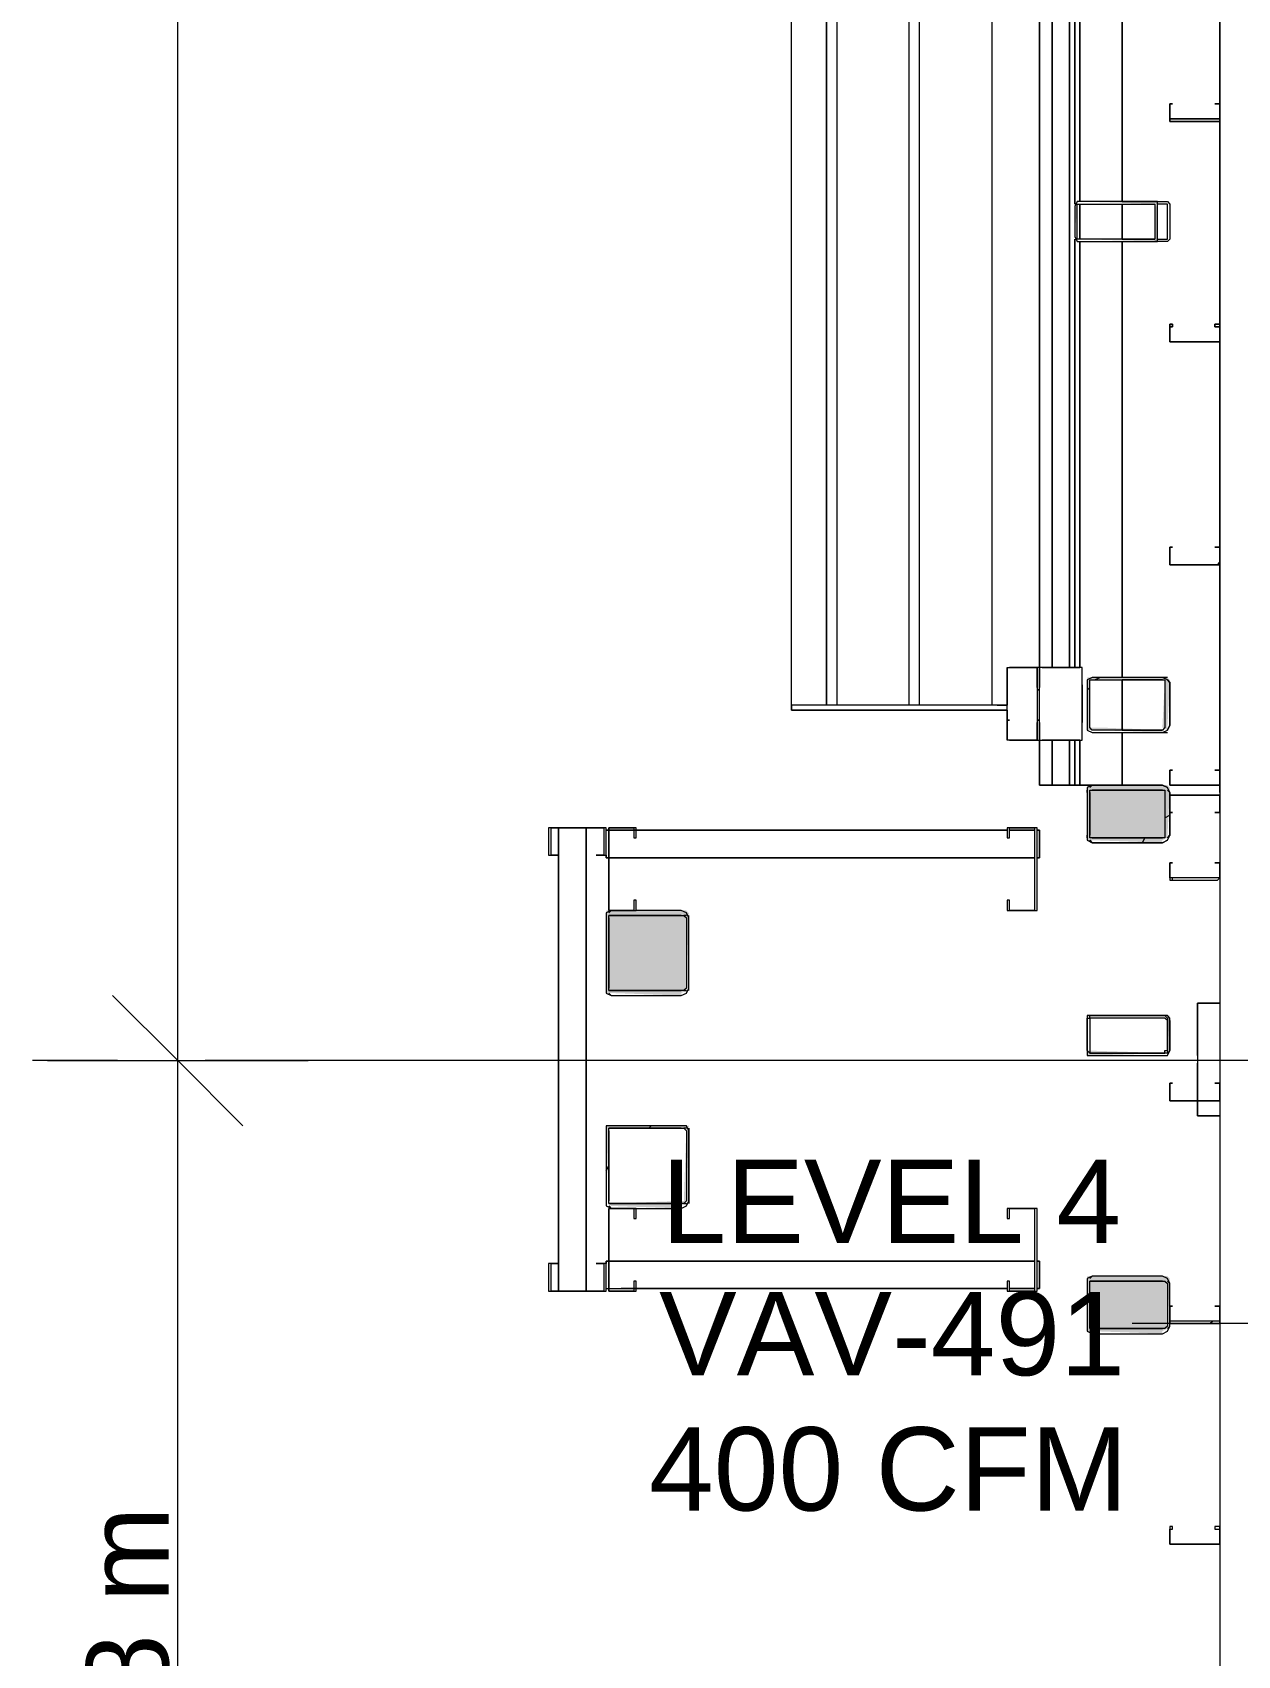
# Model space of a CAD drawing. Header units: metres. Extents: x 29 to 268, y -7 to 151.
# Drawn here: x 39.455 to 41.659, y 14.518 to 17.488 of the extents above; entities that cross this region are included whole.
import ezdxf

# ---------------------------------------------------------------- set-up
doc = ezdxf.new("R2010")
doc.units = ezdxf.units.M
doc.layers.add('HVAC - Ductos', color=5, linetype='Continuous', lineweight=50)
doc.layers.add('PDF2_Geometry', color=7, linetype='Continuous', true_color=0xaaaaaa)
doc.layers.add('PDF2_Solid Fills', color=7, linetype='Continuous', true_color=0xffffff)
doc.layers.add('PDF2_Text', color=7, linetype='Continuous')
doc.styles.add('PDF Helvetica', font='')
doc.styles.get('PDF Helvetica').set_extended_font_data('Helvetica')

msp = doc.modelspace()

# ---------------------------------------------------------------- hatches: boundary and pattern name
at = {"layer": 'PDF2_Solid Fills', "lineweight": 0, "transparency": 33554559}
h = msp.add_hatch(color=256, dxfattribs=at)
h.paths.add_polyline_path([(41.3707, 17.1786), (41.5128, 17.174), (41.5128, 17.1786)])
h.paths.add_polyline_path([(41.3661, 17.1099), (41.5128, 17.1053), (41.5128, 17.1695), (41.5082, 17.1695), (41.5082, 17.1099)])
h.paths.add_polyline_path([(41.3661, 17.1695), (41.3615, 17.1695), (41.3615, 17.1145)])
for points in [[(41.3844, 16.2115), (41.3936, 16.2115), (41.5219, 16.2069), (41.5219, 16.2115), (41.4073, 16.2161), (41.389, 16.2161), (41.389, 16.3031), (41.5265, 16.3031), (41.5219, 16.2161), (41.5311, 16.2115), (41.5311, 16.2161), (41.5356, 16.3019), (41.5356, 16.3032), (41.5311, 16.3077), (41.3844, 16.3077)], [(41.3844, 16.0099), (41.3936, 16.0099), (41.5219, 16.0053), (41.5219, 16.0099), (41.5311, 16.0144), (41.5356, 16.1048), (41.5356, 16.1062), (41.5311, 16.1107), (41.3844, 16.1107)], [(40.6557, 15.8769), (40.6511, 15.8815), (40.5045, 15.8815), (40.5045, 15.7303), (40.5136, 15.7303), (40.6419, 15.7257), (40.6419, 15.7303), (40.6511, 15.7349)], [(40.6511, 15.3453), (40.6557, 15.4873), (40.5045, 15.4873), (40.5045, 15.3498), (40.509, 15.4827), (40.6511, 15.4827), (40.6465, 15.3498), (40.509, 15.3453), (40.5136, 15.3407), (40.6419, 15.3361), (40.6419, 15.3407)], [(41.3844, 15.1115), (41.3936, 15.1115), (41.5219, 15.1069), (41.5219, 15.1115), (41.5311, 15.1161), (41.5356, 15.2064), (41.5356, 15.2078), (41.5311, 15.2123), (41.3844, 15.2123)]]:
    msp.add_hatch(color=256, dxfattribs=at).paths.add_polyline_path(points)
h = msp.add_hatch(color=256, dxfattribs=at)
h.paths.add_polyline_path([(41.389, 15.6249), (41.3844, 15.6249), (41.3844, 15.6157), (41.5311, 15.6203)])
h.paths.add_polyline_path([(41.5311, 15.689), (41.5311, 15.6203), (41.5356, 15.688), (41.5356, 15.689)])
h.paths.add_polyline_path([(41.389, 15.6844), (41.389, 15.689), (41.3844, 15.689)])

# ---------------------------------------------------------------- linework, layer by layer
at = {"layer": 'HVAC - Ductos', "color": 252, "lineweight": 0, "true_color": 0x939598}
for points in [[(39.7207, 10.771), (39.7207, 13.3285), (39.7207, 15.6065), (39.7207, 20.3274), (39.7207, 22.0461), (39.7207, 23.6366), (39.7207, 24.8099), (39.7207, 26.5516), (39.7207, 28.2291), (39.7207, 30.3925), (39.7207, 33.0462), (39.7207, 34.0087), (39.7207, 35.3333), (39.7207, 37.3317), (39.7207, 39.3255), (39.7207, 41.2642), (39.7207, 43.2076), (39.7207, 45.4076), (39.7207, 48.0476)], [(39.6015, 15.7257), (39.7207, 15.6065), (39.8399, 15.4873)], [(39.4823, 15.6065), (39.7207, 15.6065), (39.959, 15.6065)]]:
    msp.add_lwpolyline(points, dxfattribs=at)
at = {"layer": 'HVAC - Ductos', "lineweight": 0}
msp.add_lwpolyline([(42.764, 16.0419), (42.0169, 15.1253), (41.4669, 15.1253)], dxfattribs=at)
at = {"layer": 'PDF2_Geometry', "lineweight": 0}
for points in [[(93.204, 48.396), (46.7012, 48.4006), (41.5357, 48.4006), (41.5357, 48.263), (41.6273, 48.263), (41.6273, 10.5556)], [(41.2378, 18.6636), (41.2378, 18.6499), (41.2378, 18.6591), (41.2378, 18.6499), (41.2378, 18.6636), (40.9077, 18.6636), (40.9077, 16.2573), (40.9077, 18.6636), (40.9077, 16.2573), (40.8894, 16.2573), (40.8757, 16.2573), (40.8619, 16.2573), (40.8527, 16.2573), (40.8436, 16.2573), (40.8436, 18.6773)], [(41.2378, 18.6728), (41.2378, 18.6773), (41.2378, 18.6728), (41.2195, 18.6728), (41.2378, 18.6728), (41.2378, 18.6773), (40.9077, 18.6773), (40.9077, 18.6728), (40.9077, 18.6773), (40.9077, 16.2573)], [(40.9261, 18.6636), (40.9077, 18.6636), (40.9077, 16.2573), (40.9077, 18.6636), (40.9261, 18.6636), (40.9261, 16.2573)], [(41.059, 16.2573), (41.059, 18.6636), (41.0773, 18.6636), (41.0773, 16.2573)], [(41.2103, 16.2573), (41.2103, 18.6636), (41.2378, 18.6636), (41.2103, 18.6636)], [(41.5402, 17.3573), (41.5402, 17.3573)], [(41.6182, 17.3573), (41.6182, 17.3573)], [(41.5357, 17.3298), (41.5357, 17.3298)], [(41.2973, 17.1786), (41.2973, 17.1053)], [(41.4486, 17.1786), (41.5265, 17.1786), (41.5311, 17.1786), (41.5357, 17.174), (41.5357, 17.1695), (41.5357, 17.1145), (41.5357, 17.1099), (41.5311, 17.1053), (41.5265, 17.1053), (41.5082, 17.1053)], [(41.5128, 17.1099), (41.5265, 17.1099), (41.5311, 17.1099), (41.5311, 17.1145), (41.5311, 17.1695), (41.5311, 17.174), (41.5265, 17.174), (41.5128, 17.174)], [(41.4486, 17.1099), (41.5082, 17.1099)], [(41.5357, 16.9219), (41.5357, 16.9219)], [(41.5357, 16.9219), (41.5357, 16.9219)], [(41.5402, 16.5461), (41.5402, 16.5461)], [(41.6182, 16.5461), (41.6182, 16.5461)], [(41.3753, 16.1931), (41.3753, 16.3261), (41.3707, 16.3261), (41.3019, 16.3261), (41.2973, 16.3261), (41.2928, 16.3261), (41.2928, 16.1931), (41.2423, 16.1931), (41.2378, 16.1931), (41.2378, 16.3261), (41.2423, 16.3261), (41.2928, 16.3261), (41.2928, 16.2894), (41.2928, 16.3261), (41.2423, 16.3261), (41.2928, 16.3261)], [(41.2378, 16.3261), (41.2378, 16.3261)], [(41.2378, 16.3261), (41.2378, 16.3261)], [(41.2928, 16.1931), (41.2423, 16.1931), (41.2928, 16.1931), (41.2928, 16.2253), (41.2928, 16.1931), (41.2973, 16.1931), (41.3019, 16.1931), (41.3707, 16.1931), (41.3753, 16.1931), (41.3753, 16.3261)], [(41.2928, 16.3261), (41.2928, 16.3261)], [(41.2928, 16.3261), (41.2928, 16.3261)], [(41.2928, 16.3261), (41.2928, 16.3261)], [(41.2973, 16.2253), (41.2973, 16.1931), (41.2973, 16.3261), (41.2973, 16.2894)], [(41.2973, 16.3261), (41.2973, 16.3261)], [(41.2973, 16.3261), (41.2973, 16.3261)], [(41.2973, 16.3261), (41.2973, 16.3261)], [(41.3019, 16.3261), (41.3707, 16.3261)], [(41.3753, 16.3261), (41.3753, 16.3261)], [(41.3982, 16.3031), (41.4073, 16.3077)], [(41.5311, 16.3077), (41.5219, 16.3077), (41.4486, 16.3077)], [(41.2378, 16.239), (41.2378, 16.2344), (41.2378, 16.2298), (41.2378, 16.2344), (41.2378, 16.2298), (41.2378, 16.2344), (41.2378, 16.2481), (40.9032, 16.2481), (40.8894, 16.2481), (40.8757, 16.2481), (40.8619, 16.2481), (40.8527, 16.2481), (40.8436, 16.2481), (40.8527, 16.2481), (40.8619, 16.2481), (40.8757, 16.2481), (40.8894, 16.2481), (40.9032, 16.2481), (40.8894, 16.2481), (40.8757, 16.2481), (40.8619, 16.2481), (40.8527, 16.2481), (40.8436, 16.2481), (40.8527, 16.2481), (40.8619, 16.2481), (40.8757, 16.2481), (40.8894, 16.2481), (40.9032, 16.2481), (41.2378, 16.2481), (41.2378, 16.2344), (41.2378, 16.1931), (41.2378, 16.2344), (41.2378, 16.2298), (41.2378, 16.2344), (41.2378, 16.2298), (41.2378, 16.2344), (41.2378, 16.239), (41.2378, 16.2344), (41.2378, 16.2298), (41.2378, 16.2344), (41.2378, 16.2298), (41.2378, 16.2344), (41.2378, 16.2849), (41.2378, 16.2894), (41.2378, 16.294), (41.2378, 16.2894)], [(41.2378, 16.2757), (41.2378, 16.2849), (41.2378, 16.2573), (40.9032, 16.2573), (40.8894, 16.2573), (40.8757, 16.2573), (40.8619, 16.2573), (40.8527, 16.2573), (40.8436, 16.2573), (40.8436, 16.2481), (40.8436, 16.2573), (40.8436, 16.2481)], [(41.2378, 16.2573), (41.2195, 16.2573), (41.2378, 16.2573), (41.2378, 16.2849)], [(41.2378, 16.2894), (41.2378, 16.2894)], [(41.2378, 16.2894), (41.2378, 16.2894)], [(41.2378, 16.2849), (41.2378, 16.2849)], [(41.2378, 16.2849), (41.2378, 16.2849)], [(41.2378, 16.2849), (41.2378, 16.2849)], [(41.2378, 16.2849), (41.2378, 16.2849)], [(41.2378, 16.2849), (41.2378, 16.2849)], [(41.2378, 16.2849), (41.2378, 16.2849)], [(41.3753, 16.2894), (41.3753, 16.294), (41.3753, 16.2894), (41.3753, 16.2849), (41.3753, 16.2298), (41.3753, 16.2253), (41.3753, 16.2298), (41.3753, 16.2849)], [(41.3753, 16.2894), (41.3753, 16.2894)], [(41.3844, 16.2849), (41.389, 16.2894)], [(41.5219, 16.3031), (41.4486, 16.3031)], [(41.5311, 16.3031), (41.5357, 16.2986), (41.5357, 16.2207), (41.5311, 16.2115)], [(41.2378, 16.2481), (40.9032, 16.2481), (40.8894, 16.2481), (40.8757, 16.2481), (40.8619, 16.2481), (40.8527, 16.2481), (40.8436, 16.2481), (40.8527, 16.2481), (40.8619, 16.2481), (40.8757, 16.2481), (40.8894, 16.2481), (40.9032, 16.2481)], [(41.2378, 16.2619), (41.2378, 16.2711)], [(41.2378, 16.2298), (41.2378, 16.2298)], [(41.2378, 16.2253), (41.2378, 16.2298)], [(41.2378, 16.2298), (41.2378, 16.2298)], [(41.2378, 16.2253), (41.2378, 16.2253)], [(41.2378, 16.1931), (41.2378, 16.1931)], [(41.2378, 16.1931), (41.2378, 16.1931)], [(41.2928, 16.1931), (41.2928, 16.1931)], [(41.2928, 16.1931), (41.2928, 16.1931)], [(41.2928, 16.1931), (41.2928, 16.1931)], [(41.2973, 16.1931), (41.2973, 16.1931)], [(41.2973, 16.1931), (41.2973, 16.1931)], [(41.2973, 16.1931), (41.2973, 16.1931)], [(41.3707, 16.1931), (41.3019, 16.1931)], [(41.3753, 16.1931), (41.3753, 16.1931)], [(41.4486, 16.2115), (41.5219, 16.2115)], [(41.4486, 16.2069), (41.5219, 16.2069), (41.5311, 16.2069)], [(41.2973, 16.184), (41.2973, 16.1107), (41.3569, 16.1107), (41.3936, 16.1107)], [(41.5402, 16.1381), (41.5402, 16.1381)], [(41.6182, 16.1381), (41.6182, 16.1381)], [(41.5357, 16.0923), (41.5357, 16.0969), (41.5311, 16.1061), (41.5219, 16.1107), (41.3936, 16.1107), (41.3844, 16.1061), (41.3844, 16.0969), (41.3844, 16.019), (41.3844, 16.0099), (41.3936, 16.0053), (41.5219, 16.0053), (41.5311, 16.0099), (41.5357, 16.019), (41.5357, 16.0603)], [(41.3936, 16.1107), (41.389, 16.1061), (41.3936, 16.1107), (41.5219, 16.1107), (41.5311, 16.1061), (41.5219, 16.1107), (41.4486, 16.1107)], [(41.389, 16.1015), (41.389, 16.1015)], [(41.389, 16.1015), (41.389, 16.1015)], [(41.5357, 16.1107), (41.5357, 16.1107)], [(41.5357, 16.1107), (41.5357, 16.1107)], [(41.5265, 16.0511), (41.5357, 16.0557)], [(40.4632, 16.0327), (40.4173, 16.0327), (40.4173, 15.1848), (40.4632, 15.1848)], [(40.4173, 16.0327), (40.4677, 16.0327)], [(40.4173, 16.0327), (40.4677, 16.0327)], [(40.4173, 16.0327), (40.4173, 15.1848)], [(40.4677, 16.0327), (40.4677, 15.1848)], [(40.4677, 16.0327), (40.4677, 15.1848)], [(40.4677, 16.0327), (40.4677, 15.1848)], [(40.4677, 16.0327), (40.4677, 15.1848)], [(40.4677, 16.0327), (40.4677, 15.1848)], [(40.5045, 15.9777), (40.5045, 16.0281)], [(41.2378, 16.0281), (40.5594, 16.0281), (40.509, 16.0281), (40.5045, 16.0281)], [(40.5319, 16.0281), (40.5594, 16.0281), (40.7061, 16.0281), (41.2378, 16.0281), (40.5594, 16.0281), (40.509, 16.0281), (40.5045, 16.0281), (40.509, 16.0281), (40.5594, 16.0281), (41.2378, 16.0281), (40.5594, 16.0281), (40.509, 16.0281), (40.5045, 16.0281), (40.509, 16.0281), (40.5594, 16.0281), (41.2378, 16.0281), (41.0865, 16.0281), (40.5594, 16.0281), (40.5319, 16.0281), (40.5594, 16.0281), (41.0865, 16.0281), (41.2378, 16.0281)], [(40.5319, 16.0281), (40.5594, 16.0281), (40.7061, 16.0281)], [(41.0773, 16.0281), (40.5594, 16.0281), (40.5319, 16.0281)], [(41.2378, 16.0281), (40.7061, 16.0281)], [(41.2378, 16.0281), (41.0773, 16.0281)], [(41.2882, 16.0281), (41.2423, 16.0281)], [(41.2423, 16.0281), (41.2607, 16.0281)], [(41.2607, 16.0281), (41.2423, 16.0281)], [(41.2423, 16.0281), (41.2607, 16.0281)], [(41.2607, 16.0281), (41.2423, 16.0281)], [(41.2515, 16.0281), (41.2423, 16.0281)], [(41.2928, 16.0281), (41.2973, 16.0281), (41.2928, 16.0281), (41.2973, 16.0281), (41.2928, 16.0281), (41.2973, 16.0281), (41.2973, 15.9777), (41.2928, 15.9777), (41.2973, 15.9777), (41.2973, 16.0281), (41.2973, 15.9777), (41.2928, 15.9777), (41.2973, 15.9777), (41.2973, 16.0236), (41.2973, 15.9777), (41.2928, 15.9777), (41.2973, 15.9777), (41.2973, 16.0236), (41.2973, 15.9777), (41.2928, 15.9777), (41.2973, 15.9777), (41.2973, 16.0236)], [(41.389, 16.0144), (41.389, 16.0144)], [(41.389, 16.0144), (41.389, 16.0144)], [(41.4853, 16.0053), (41.4899, 16.0144)], [(40.4173, 15.9869), (40.4173, 15.3957)], [(40.4677, 15.3957), (40.4677, 15.9869)], [(40.5045, 15.9777), (40.5045, 15.9823)], [(40.5045, 15.9777), (40.5045, 15.9823)], [(40.5045, 15.9777), (40.5045, 15.9823)], [(40.5045, 15.9777), (40.5045, 15.9823)], [(40.5045, 15.9777), (40.5045, 15.9823)], [(41.2882, 15.9777), (40.509, 15.9777), (40.5045, 15.9777)], [(41.2882, 15.9777), (40.509, 15.9777), (40.5045, 15.9777)], [(41.2882, 15.9777), (40.509, 15.9777), (40.5045, 15.9777)], [(41.2882, 15.9777), (40.509, 15.9777), (40.5045, 15.9777)], [(41.2882, 15.9777), (40.509, 15.9777), (40.5045, 15.9777)], [(41.2882, 15.9777), (40.509, 15.9777), (40.5045, 15.9777)], [(40.5319, 15.9777), (41.0773, 15.9777)], [(40.6832, 15.9777), (41.2286, 15.9777)], [(41.0773, 15.9777), (41.1003, 15.9777)], [(41.2286, 15.9777), (41.2515, 15.9777)], [(40.4677, 15.2811), (40.4677, 15.2948), (40.4677, 15.8861)], [(40.5136, 15.8815), (40.5045, 15.8769), (40.5045, 15.8677), (40.5045, 15.7394), (40.5045, 15.7303), (40.5136, 15.7257), (40.6419, 15.7257), (40.6511, 15.7303), (40.6557, 15.7394), (40.6557, 15.8677), (40.6511, 15.8769), (40.6419, 15.8815), (40.5594, 15.8815)], [(40.5045, 15.8723), (40.5045, 15.8677), (40.5045, 15.7394), (40.5045, 15.7349)], [(40.5136, 15.8815), (40.509, 15.8769)], [(40.6419, 15.8723), (40.5136, 15.8723), (40.509, 15.8723)], [(40.509, 15.8677), (40.509, 15.7394)], [(40.6511, 15.8769), (40.6419, 15.8815), (40.5594, 15.8815)], [(40.6511, 15.8723), (40.6465, 15.8723)], [(40.6511, 15.8677), (40.6511, 15.7394)], [(40.6557, 15.7349), (40.6557, 15.7394), (40.6557, 15.8677), (40.6557, 15.8723)], [(40.509, 15.7349), (40.5136, 15.7349), (40.6419, 15.7349)], [(40.509, 15.7303), (40.5136, 15.7257), (40.6419, 15.7257), (40.6511, 15.7303)], [(40.6465, 15.7349), (40.6511, 15.7349)], [(41.5861, 15.6294), (41.5861, 15.6249), (41.5861, 15.6203), (41.5861, 15.6157), (41.5861, 15.6203), (41.5861, 15.6249), (41.5861, 15.6294), (41.5861, 15.7119), (41.5861, 15.5331), (41.5861, 15.5057), (41.5861, 15.5331), (41.5861, 15.5881), (41.5861, 15.5927), (41.5861, 15.5973), (41.5861, 15.6019), (41.5861, 15.5973), (41.5861, 15.5927), (41.5861, 15.5881)], [(41.5219, 15.689), (41.3936, 15.689)], [(41.5357, 15.6798), (41.5357, 15.6249)], [(39.6107, 15.6065), (39.4549, 15.6065)], [(40.2477, 15.6065), (39.7711, 15.6065)], [(41.7007, 15.6065), (40.2477, 15.6065)], [(41.3936, 15.6157), (41.5219, 15.6157)], [(40.5045, 15.4827), (40.5045, 15.4781), (40.5045, 15.3498), (40.5045, 15.3453)], [(40.6511, 15.4873), (40.6419, 15.4873), (40.5136, 15.4873), (40.509, 15.4873)], [(40.6419, 15.4827), (40.5136, 15.4827), (40.509, 15.4827)], [(40.509, 15.4781), (40.509, 15.3498)], [(40.5823, 15.4827), (40.5869, 15.4873)], [(40.6511, 15.4827), (40.6465, 15.4827)], [(40.6511, 15.4781), (40.6511, 15.3498)], [(40.6557, 15.4827), (40.6557, 15.4781), (40.6557, 15.3498), (40.6557, 15.3453)], [(40.4173, 15.3957), (40.4173, 15.2994)], [(40.4677, 15.359), (40.4677, 15.3773), (40.4677, 15.3957)], [(40.5045, 15.4048), (40.509, 15.414)], [(40.4173, 15.3773), (40.4173, 15.3453)], [(40.4677, 15.359), (40.4677, 15.3544)], [(40.509, 15.3453), (40.5136, 15.3453), (40.6419, 15.3453)], [(40.509, 15.3407), (40.5136, 15.3361)], [(40.5594, 15.3361), (40.6419, 15.3361), (40.6511, 15.3407)], [(40.6465, 15.3453), (40.6511, 15.3453)], [(40.4173, 15.2994), (40.4173, 15.2811)], [(40.5045, 15.2398), (40.509, 15.2398), (41.2882, 15.2398)], [(40.5045, 15.2398), (40.509, 15.2398), (41.2882, 15.2398)], [(40.5045, 15.2353), (40.5045, 15.2398)], [(40.5045, 15.2353), (40.5045, 15.2398)], [(40.5045, 15.2398), (40.509, 15.2398), (41.2882, 15.2398)], [(40.5045, 15.2398), (40.509, 15.2398), (41.2882, 15.2398)], [(40.5045, 15.2353), (40.5045, 15.2398)], [(40.5045, 15.2353), (40.5045, 15.2398)], [(40.5045, 15.1894), (40.5045, 15.2398)], [(40.5045, 15.2353), (40.5045, 15.2398)], [(40.5045, 15.2398), (40.509, 15.2398), (41.2882, 15.2398)], [(40.5045, 15.2398), (40.509, 15.2398), (41.2882, 15.2398)], [(41.0773, 15.2398), (40.5319, 15.2398)], [(41.2286, 15.2398), (40.6832, 15.2398)], [(41.1003, 15.2398), (41.0773, 15.2398)], [(41.2515, 15.2398), (41.2286, 15.2398)], [(41.2928, 15.2398), (41.2973, 15.2398)], [(41.2928, 15.2398), (41.2973, 15.2398)], [(41.2928, 15.2398), (41.2973, 15.2398)], [(41.2928, 15.2398), (41.2973, 15.2398)], [(41.2928, 15.2398), (41.2973, 15.2398)], [(41.2928, 15.2398), (41.2973, 15.2398)], [(41.2973, 15.2398), (41.2973, 15.1894)], [(41.2973, 15.2398), (41.2973, 15.1894)], [(41.2973, 15.2398), (41.2973, 15.1894)], [(41.2973, 15.2398), (41.2973, 15.1894)], [(41.5357, 15.1573), (41.5357, 15.1985), (41.5311, 15.2077), (41.5219, 15.2123), (41.3936, 15.2123), (41.3844, 15.2077), (41.3844, 15.1985), (41.3844, 15.1207), (41.3844, 15.1115), (41.3936, 15.1069), (41.5219, 15.1069), (41.5311, 15.1115), (41.5357, 15.1207), (41.5357, 15.1298)], [(41.5311, 15.2077), (41.5219, 15.2123), (41.3936, 15.2123), (41.389, 15.2077)], [(40.4677, 15.1848), (40.4173, 15.1848)], [(40.4677, 15.1848), (40.4173, 15.1848)], [(40.5045, 15.1894), (40.509, 15.1894), (40.5594, 15.1894), (41.2378, 15.1894)], [(40.5045, 15.1894), (40.509, 15.1894), (40.5594, 15.1894), (41.2378, 15.1894)], [(40.5045, 15.1894), (40.509, 15.1894), (40.5594, 15.1894), (41.2378, 15.1894)], [(40.5045, 15.1894), (40.509, 15.1894), (40.5594, 15.1894), (41.2378, 15.1894)], [(40.5045, 15.1894), (40.509, 15.1894), (40.5594, 15.1894), (41.2378, 15.1894)], [(40.5319, 15.1894), (40.5594, 15.1894), (41.0865, 15.1894), (41.2378, 15.1894)], [(40.5319, 15.1894), (40.5594, 15.1894), (40.7061, 15.1894), (41.2378, 15.1894)], [(40.5319, 15.1894), (40.5594, 15.1894), (41.0773, 15.1894)], [(41.0773, 15.1894), (41.2378, 15.1894)], [(41.2423, 15.1894), (41.2882, 15.1894)], [(41.2607, 15.1894), (41.2423, 15.1894)], [(41.2423, 15.1894), (41.2607, 15.1894)], [(41.2607, 15.1894), (41.2423, 15.1894)], [(41.2423, 15.1894), (41.2607, 15.1894)], [(41.2423, 15.1894), (41.2515, 15.1894)], [(41.2928, 15.1894), (41.2973, 15.1894)], [(41.2928, 15.1894), (41.2973, 15.1894)], [(41.2928, 15.1894), (41.2973, 15.1894)], [(41.3844, 15.2031), (41.3844, 15.1985)], [(41.5219, 15.2031), (41.3936, 15.2031), (41.389, 15.2031)], [(41.389, 15.1207), (41.389, 15.1985)], [(41.5357, 15.1573), (41.5357, 15.1985), (41.5311, 15.2031)], [(41.3844, 15.1207), (41.3844, 15.1161)], [(41.5311, 15.1161), (41.5357, 15.1207), (41.5357, 15.1298)], [(41.389, 15.1161), (41.3936, 15.1161), (41.5219, 15.1161)], [(41.389, 15.1115), (41.3936, 15.1069), (41.5219, 15.1069), (41.5311, 15.1115)]]:
    msp.add_lwpolyline(points, dxfattribs=at)
for points in [[(41.6273, 48.3089), (41.6273, 10.5052), (41.6915, 10.5052), (41.6915, 48.3089)], [(41.6273, 16.0969), (41.6273, 24.7091)], [(41.4486, 17.1786), (41.4486, 18.6361)], [(41.2973, 17.1419), (41.2973, 16.3261), (41.2973, 17.1419), (41.2973, 18.6086)], [(41.3203, 18.6086), (41.3203, 17.1419)], [(41.3523, 18.6086), (41.3523, 17.1419)], [(41.3615, 18.6086), (41.3615, 17.174)], [(41.3707, 18.6086), (41.3707, 17.1786)], [(41.5357, 17.3573), (41.5357, 17.3298), (41.5357, 17.3253), (41.6228, 17.3253), (41.6273, 17.3253), (41.6273, 17.3298), (41.6273, 17.3573), (41.6182, 17.3573), (41.6273, 17.3573), (41.6273, 17.3298), (41.6228, 17.3298), (41.5357, 17.3298), (41.5357, 17.3573), (41.5402, 17.3573)], [(41.5357, 17.3298), (41.6228, 17.3298), (41.6273, 17.3298), (41.6273, 17.3573), (41.6182, 17.3573), (41.6273, 17.3573), (41.6273, 17.3298), (41.6273, 17.3253), (41.6228, 17.3253), (41.5357, 17.3253), (41.5357, 17.3298), (41.5357, 17.3573)], [(41.5402, 17.3573), (41.5357, 17.3573)], [(41.3707, 17.1786), (41.3661, 17.1786), (41.3615, 17.1695), (41.3615, 17.1145), (41.3661, 17.1053), (41.3707, 17.1053), (41.5036, 17.1053), (41.5128, 17.1053), (41.5128, 17.1145), (41.5128, 17.1695), (41.5128, 17.1786), (41.5082, 17.1786)], [(41.3661, 17.1145), (41.3661, 17.1695), (41.3661, 17.174), (41.3707, 17.174), (41.5082, 17.174), (41.5082, 17.1695), (41.5082, 17.1145), (41.5082, 17.1099), (41.5036, 17.1099), (41.3707, 17.1099), (41.3661, 17.1099)], [(41.3707, 17.174), (41.3707, 17.1419)], [(41.4486, 17.1419), (41.4486, 17.174), (41.4486, 17.1419), (41.4486, 17.1099)], [(41.3203, 17.1419), (41.3203, 16.3261)], [(41.3523, 17.1419), (41.3523, 16.3261)], [(41.3707, 17.1419), (41.3707, 17.1099)], [(41.3615, 17.1099), (41.3615, 16.3261)], [(41.3707, 17.1053), (41.3707, 16.3261)], [(41.4486, 16.3077), (41.4486, 17.1053)], [(41.5357, 16.954), (41.5357, 16.9219), (41.6228, 16.9219), (41.6273, 16.9219), (41.6273, 16.954), (41.6182, 16.954), (41.6182, 16.9494), (41.6273, 16.9494), (41.6273, 16.9219), (41.6228, 16.9219), (41.5357, 16.9219), (41.5357, 16.9494), (41.5402, 16.9494), (41.5402, 16.954)], [(41.5402, 16.954), (41.5402, 16.9494), (41.5357, 16.9494), (41.5357, 16.9219), (41.6228, 16.9219), (41.6273, 16.9219), (41.6273, 16.9494), (41.6182, 16.9494), (41.6182, 16.954), (41.6273, 16.954), (41.6273, 16.9219), (41.6228, 16.9219), (41.5357, 16.9219), (41.5357, 16.954)], [(41.5357, 16.5461), (41.5357, 16.5186), (41.5357, 16.514), (41.6228, 16.514), (41.6273, 16.514), (41.6273, 16.5186), (41.6273, 16.5461), (41.6182, 16.5461), (41.6273, 16.5461), (41.6273, 16.5186), (41.6228, 16.514), (41.5357, 16.514), (41.5357, 16.5186), (41.5357, 16.5461), (41.5402, 16.5461)], [(41.5357, 16.5186), (41.5357, 16.514), (41.6228, 16.514), (41.6273, 16.5186), (41.6273, 16.5461), (41.6182, 16.5461), (41.6273, 16.5461), (41.6273, 16.5186), (41.6273, 16.514), (41.6228, 16.514), (41.5357, 16.514), (41.5357, 16.5186), (41.5357, 16.5461)], [(41.5402, 16.5461), (41.5357, 16.5461)], [(41.2378, 16.2849), (41.2378, 16.2757), (41.2378, 16.2849), (41.2378, 16.3261)], [(41.5357, 16.2207), (41.5357, 16.2986), (41.5311, 16.3031), (41.5219, 16.3077), (41.3936, 16.3077), (41.3844, 16.3031), (41.3844, 16.2986), (41.3844, 16.2207), (41.3844, 16.2115), (41.3936, 16.2069), (41.5219, 16.2069), (41.5311, 16.2115)], [(41.2973, 16.2849), (41.2928, 16.2849)], [(41.2928, 16.2849), (41.2973, 16.2849)], [(41.5219, 16.3031), (41.5265, 16.3031), (41.5265, 16.2986), (41.5265, 16.2207), (41.5265, 16.2161), (41.5219, 16.2115), (41.3936, 16.2115), (41.389, 16.2161), (41.389, 16.2207), (41.389, 16.2986), (41.389, 16.3031), (41.3936, 16.3031)], [(41.4486, 16.2115), (41.4486, 16.3031)], [(41.2378, 16.2711), (41.2378, 16.2619)], [(41.2378, 16.2298), (41.2378, 16.2253), (41.2378, 16.2298), (41.2423, 16.2298)], [(41.2973, 16.2298), (41.2928, 16.2298)], [(41.2973, 16.2298), (41.2928, 16.2298)], [(41.2973, 16.1107), (41.3203, 16.1107), (41.3523, 16.1107), (41.3615, 16.1107), (41.3707, 16.1107), (41.3936, 16.1107), (41.3707, 16.1107), (41.334, 16.1107), (41.3111, 16.1107), (41.2973, 16.1107), (41.2973, 16.1931)], [(41.3203, 16.1931), (41.3203, 16.1107)], [(41.3523, 16.1931), (41.3523, 16.1107)], [(41.3615, 16.1931), (41.3615, 16.1107)], [(41.3707, 16.1931), (41.3707, 16.1107)], [(41.4486, 16.1107), (41.4486, 16.2069)], [(41.5357, 16.1381), (41.5357, 16.1107), (41.6228, 16.1107), (41.6273, 16.1107), (41.6273, 16.1381), (41.6182, 16.1381), (41.6273, 16.1381), (41.6273, 16.1107), (41.6228, 16.1107), (41.5357, 16.1107), (41.5357, 16.1381), (41.5402, 16.1381)], [(41.5357, 16.1107), (41.6228, 16.1107), (41.6273, 16.1107), (41.6273, 16.1381), (41.6182, 16.1381), (41.6273, 16.1381), (41.6273, 16.1107), (41.6228, 16.1107), (41.5357, 16.1107), (41.5357, 16.1381)], [(41.5402, 16.1381), (41.5357, 16.1381)], [(41.3844, 16.0969), (41.3844, 16.1015)], [(41.5219, 16.1015), (41.5265, 16.1015), (41.5265, 16.0969), (41.5265, 16.019), (41.5265, 16.0144), (41.5219, 16.0144), (41.3936, 16.0144), (41.389, 16.0144), (41.389, 16.019), (41.389, 16.0969), (41.389, 16.1015), (41.3936, 16.1015)], [(41.3936, 16.1015), (41.5219, 16.1015)], [(41.5311, 16.1015), (41.5357, 16.0969), (41.5357, 16.0923), (41.5357, 16.0969)], [(41.389, 16.019), (41.389, 16.0969)], [(41.6273, 16.0603), (41.6273, 16.0923), (41.6228, 16.0923), (41.5357, 16.0923), (41.5357, 16.0603), (41.5402, 16.0603), (41.5357, 16.0603), (41.5357, 16.0923), (41.6228, 16.0923), (41.6273, 16.0923), (41.6273, 16.0603), (41.6182, 16.0603)], [(41.5357, 16.019), (41.5357, 16.0603), (41.5357, 16.019), (41.5311, 16.0144)], [(40.399, 16.0327), (40.399, 15.9823), (40.4173, 15.9823), (40.4036, 15.9823), (40.4036, 16.0327), (40.4999, 16.0327), (40.4999, 15.9823), (40.4861, 15.9823), (40.5045, 15.9823), (40.5045, 16.0327)], [(40.4677, 15.1848), (40.4173, 15.1848), (40.4632, 15.1848), (40.4173, 15.1848), (40.4677, 15.1848), (40.4677, 16.0327), (40.4677, 15.1848), (40.4173, 15.1848), (40.4173, 16.0327), (40.4677, 16.0327)], [(40.4632, 16.0327), (40.4173, 16.0327), (40.4677, 16.0327), (40.4173, 16.0327)], [(40.4173, 15.1848), (40.4173, 16.0327), (40.4632, 16.0327), (40.4173, 16.0327), (40.4173, 15.1848), (40.4632, 15.1848)], [(40.4677, 15.1848), (40.4677, 16.0327)], [(40.509, 15.8815), (40.5594, 15.8815), (40.5594, 15.8999), (40.5549, 15.8999), (40.5549, 15.8815), (40.509, 15.8815), (40.509, 16.0327), (40.5549, 16.0327), (40.5549, 16.0144), (40.5594, 16.0144), (40.5594, 16.0327), (40.509, 16.0327)], [(41.2928, 15.8815), (41.2928, 16.0327), (41.2378, 16.0327), (41.2378, 16.0144), (41.2423, 16.0144), (41.2423, 16.0327), (41.2882, 16.0327), (41.2882, 15.8815), (41.2423, 15.8815), (41.2423, 15.8999), (41.2378, 15.8999), (41.2378, 15.8815)], [(41.2423, 16.0281), (41.2882, 16.0281)], [(41.2423, 16.0281), (41.2882, 16.0281)], [(41.2928, 15.9777), (41.2973, 15.9777), (41.2973, 16.0281), (41.2973, 15.9777)], [(41.3844, 16.0144), (41.3844, 16.019)], [(41.5311, 16.0099), (41.5219, 16.0053), (41.3936, 16.0053), (41.389, 16.0099), (41.3936, 16.0053), (41.5219, 16.0053)], [(41.5219, 16.0144), (41.3936, 16.0144)], [(40.4173, 15.9869), (40.4173, 15.3681), (40.4173, 15.2811), (40.4173, 15.8677)], [(40.4173, 15.9869), (40.4173, 15.3681), (40.4173, 15.2811), (40.4173, 15.8677)], [(40.4677, 15.3544), (40.4677, 15.3681), (40.4677, 15.9869), (40.4677, 15.9686)], [(40.4677, 15.3544), (40.4677, 15.3681), (40.4677, 15.9869), (40.4677, 15.9686)], [(40.5045, 15.9823), (40.5045, 15.9777)], [(40.5045, 15.9823), (40.5045, 15.9777)], [(40.5045, 15.9777), (40.509, 15.9777), (41.2882, 15.9777), (40.509, 15.9777)], [(40.5045, 15.9777), (40.509, 15.9777), (41.2882, 15.9777), (40.509, 15.9777)], [(40.5549, 15.9777), (41.1094, 15.9777), (41.0865, 15.9777), (40.5319, 15.9777)], [(40.5549, 15.9777), (41.1094, 15.9777), (41.0865, 15.9777), (40.5319, 15.9777)], [(40.7061, 15.9777), (41.2607, 15.9777), (41.2378, 15.9777), (40.6832, 15.9777)], [(40.7061, 15.9777), (41.2607, 15.9777), (41.2378, 15.9777), (40.6832, 15.9777)], [(41.5357, 15.9686), (41.5357, 15.9411), (41.5357, 15.9365), (41.6228, 15.9365), (41.6273, 15.9411), (41.6273, 15.9686), (41.6182, 15.9686), (41.6273, 15.9686), (41.6273, 15.9411), (41.6228, 15.9411), (41.5357, 15.9411), (41.5357, 15.9686), (41.5402, 15.9686)], [(40.4677, 15.2811), (40.4677, 15.2948), (40.4677, 15.8861), (40.4677, 15.8677)], [(40.4677, 15.2811), (40.4677, 15.2948), (40.4677, 15.8861), (40.4677, 15.8677)], [(40.6511, 15.7394), (40.6465, 15.7349), (40.6419, 15.7349), (40.5136, 15.7349), (40.509, 15.7349), (40.509, 15.7394), (40.509, 15.8677), (40.509, 15.8723), (40.5136, 15.8723), (40.6419, 15.8723), (40.6465, 15.8723), (40.6511, 15.8677)], [(41.5861, 15.7119), (41.6273, 15.7119)], [(41.5357, 15.6249), (41.5357, 15.6844), (41.5311, 15.689), (41.5265, 15.689), (41.389, 15.689), (41.3844, 15.689), (41.3844, 15.6844), (41.3844, 15.6249), (41.3844, 15.6157), (41.389, 15.6157), (41.5265, 15.6157), (41.5311, 15.6157)], [(41.5265, 15.689), (41.5311, 15.6844), (41.5311, 15.6249), (41.5311, 15.6203), (41.5265, 15.6203), (41.389, 15.6203), (41.3844, 15.6249), (41.3844, 15.6844), (41.389, 15.6844), (41.389, 15.689)], [(41.5311, 15.6249), (41.5311, 15.6798), (41.5265, 15.6844), (41.5219, 15.6844), (41.3936, 15.6844), (41.389, 15.6844), (41.389, 15.6798), (41.389, 15.6249), (41.389, 15.6203), (41.3936, 15.6203), (41.5219, 15.6203), (41.5265, 15.6203), (41.5265, 15.6249)], [(41.5357, 15.5653), (41.5357, 15.5331), (41.6228, 15.5331), (41.6273, 15.5331), (41.6273, 15.5653), (41.6182, 15.5653), (41.6273, 15.5653), (41.6273, 15.5331), (41.6228, 15.5331), (41.5357, 15.5331), (41.5357, 15.5653), (41.5402, 15.5653)], [(41.5861, 15.5057), (41.6273, 15.5057)], [(40.6557, 15.3498), (40.6557, 15.4781), (40.6511, 15.4873), (40.6419, 15.4873), (40.5136, 15.4873), (40.5045, 15.4873), (40.5045, 15.4781), (40.5045, 15.3498), (40.5045, 15.3407), (40.5136, 15.3361), (40.6419, 15.3361), (40.6511, 15.3407)], [(40.6419, 15.4827), (40.6465, 15.4827), (40.6511, 15.4781), (40.6511, 15.3498), (40.6465, 15.3453), (40.6419, 15.3453), (40.5136, 15.3453), (40.509, 15.3453), (40.509, 15.3498), (40.509, 15.4781), (40.509, 15.4827), (40.5136, 15.4827)], [(40.509, 15.1848), (40.5594, 15.1848), (40.5594, 15.2031), (40.5549, 15.2031), (40.5549, 15.1848), (40.509, 15.1848), (40.509, 15.3361), (40.5549, 15.3361), (40.5549, 15.3177), (40.5594, 15.3177), (40.5594, 15.3361), (40.509, 15.3361)], [(41.2928, 15.1848), (41.2928, 15.3361), (41.2378, 15.3361), (41.2378, 15.3177), (41.2423, 15.3177), (41.2423, 15.3361), (41.2882, 15.3361), (41.2882, 15.1848), (41.2423, 15.1848), (41.2423, 15.2031), (41.2378, 15.2031), (41.2378, 15.1848)], [(40.5045, 15.2398), (40.5045, 15.2353)], [(40.5045, 15.2398), (40.5045, 15.2353)], [(41.2882, 15.2398), (40.509, 15.2398), (40.5045, 15.2398), (40.509, 15.2398)], [(41.2882, 15.2398), (40.509, 15.2398), (40.5045, 15.2398), (40.509, 15.2398)], [(41.1094, 15.2398), (41.0865, 15.2398), (40.5319, 15.2398), (40.5549, 15.2398)], [(41.1094, 15.2398), (41.0865, 15.2398), (40.5319, 15.2398), (40.5549, 15.2398)], [(41.2607, 15.2398), (41.2378, 15.2398), (40.6832, 15.2398), (40.7061, 15.2398)], [(41.2607, 15.2398), (41.2378, 15.2398), (40.6832, 15.2398), (40.7061, 15.2398)], [(41.2973, 15.2398), (41.2928, 15.2398)], [(41.2973, 15.1894), (41.2928, 15.1894), (41.2973, 15.1894), (41.2973, 15.2398)], [(41.2973, 15.2398), (41.2928, 15.2398)], [(41.2973, 15.1894), (41.2973, 15.2398)], [(41.2973, 15.1894), (41.2973, 15.2398)], [(40.399, 15.1848), (40.5045, 15.1848), (40.5045, 15.2353), (40.4861, 15.2353), (40.4999, 15.2353), (40.4999, 15.1848), (40.4036, 15.1848), (40.4036, 15.2353), (40.4173, 15.2353), (40.399, 15.2353)], [(41.0865, 15.1894), (40.5594, 15.1894), (40.5319, 15.1894), (40.5594, 15.1894), (40.7061, 15.1894), (41.2378, 15.1894)], [(41.2882, 15.1894), (41.2423, 15.1894)], [(41.2882, 15.1894), (41.2423, 15.1894)], [(41.5311, 15.1985), (41.5311, 15.1207), (41.5265, 15.1161), (41.5219, 15.1161), (41.3936, 15.1161), (41.389, 15.1161), (41.389, 15.1207), (41.389, 15.1985), (41.389, 15.2031), (41.3936, 15.2031), (41.5219, 15.2031), (41.5265, 15.2031)], [(41.5357, 15.1573), (41.5357, 15.1298), (41.5357, 15.1253), (41.6228, 15.1253), (41.6273, 15.1253), (41.6273, 15.1298), (41.6273, 15.1573), (41.6182, 15.1573), (41.6273, 15.1573), (41.6273, 15.1298), (41.6228, 15.1298), (41.5357, 15.1298), (41.5357, 15.1573), (41.5402, 15.1573)], [(41.5357, 14.754), (41.5357, 14.7219), (41.6228, 14.7219), (41.6273, 14.7219), (41.6273, 14.754), (41.6182, 14.754), (41.6182, 14.7494), (41.6273, 14.7494), (41.6273, 14.7219), (41.6228, 14.7219), (41.5357, 14.7219), (41.5357, 14.7494), (41.5402, 14.7494), (41.5402, 14.754)]]:
    msp.add_lwpolyline(points, close=True, dxfattribs=at)
at = {"layer": 'PDF2_Geometry', "color": 254, "lineweight": 0, "true_color": 0xd2d2d2}
for points in [[(41.5357, 16.9403), (41.5357, 16.9403)], [(41.6136, 16.514), (41.6136, 16.514)], [(41.6273, 16.5277), (41.6273, 16.5277)], [(41.6182, 16.1381), (41.6182, 16.1381)], [(41.5861, 16.1107), (41.5861, 16.1107)], [(41.5723, 16.0923), (41.5723, 16.0923)], [(41.5402, 16.0603), (41.5402, 16.0603)], [(41.5402, 15.9365), (41.5402, 15.9411)], [(41.5357, 15.5515), (41.5357, 15.5561)], [(41.609, 15.1253), (41.6136, 15.1298)], [(41.6273, 15.139), (41.6273, 15.1435)]]:
    msp.add_lwpolyline(points, dxfattribs=at)

# ---------------------------------------------------------------- texts
at = {"layer": 'PDF2_Text', "lineweight": 0, "char_height": 0.15247, "attachment_point": 4, "style": 'PDF Helvetica'}
for s, insert in [('LEVEL 4', (40.6057, 15.3488)), ('VAV-491', (40.6012, 15.1059)), ('400 CFM', (40.5828, 14.8584))]:
    msp.add_mtext(s, dxfattribs=dict(at, insert=insert))
at = {"layer": 'PDF2_Text', "color": 252, "lineweight": 0, "true_color": 0x939598, "insert": (39.6297, 14.1475), "char_height": 0.15059, "attachment_point": 4, "rotation": 90, "style": 'PDF Helvetica'}
msp.add_mtext('2.28 m', dxfattribs=at)

doc.saveas('drawing.dxf')
